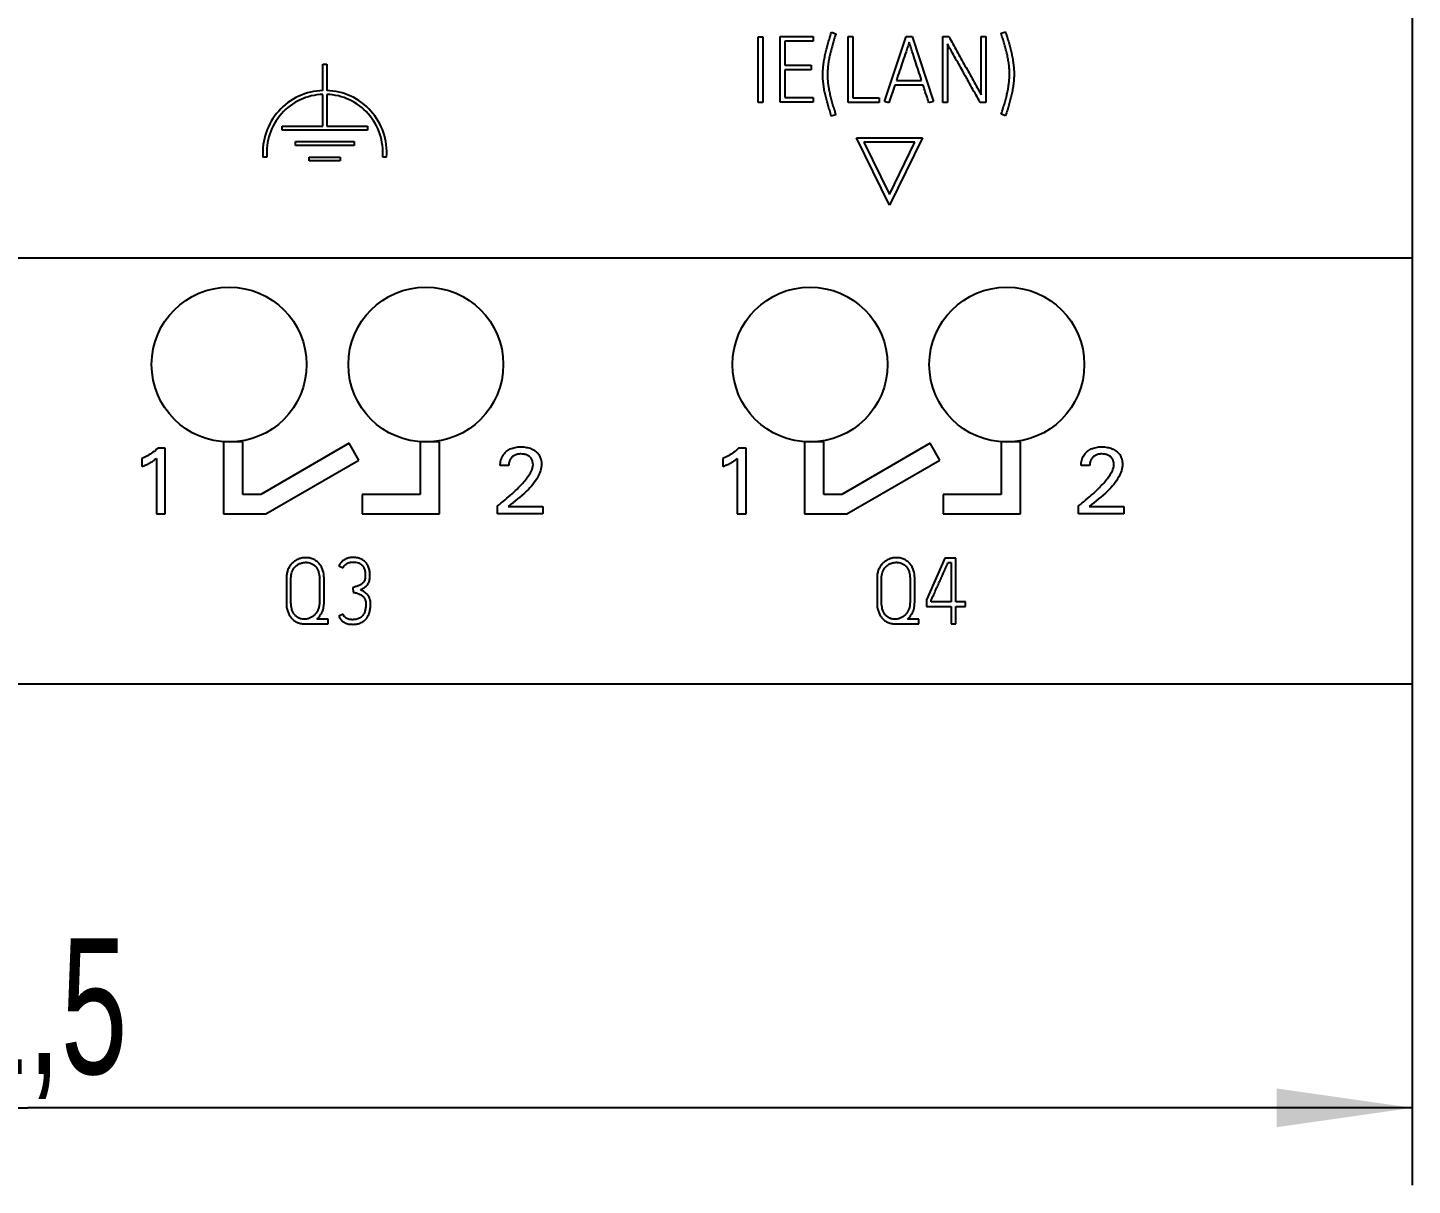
# Model space of a CAD drawing. Extents: x 0 to 420, y 0 to 297.
# Drawn here: x 121.98 to 157.73, y 133.16 to 163.05 of the extents above; entities that cross this region are included whole.
import ezdxf

# ---------------------------------------------------------------- set-up
doc = ezdxf.new("R2010")
doc.units = 0
doc.header["$LTSCALE"] = 23.1
for name, color, linetype in [('10000_FRONT', 7, 'CONTINUOUS'), ('10100_DIM_FRONT', 7, 'CONTINUOUS'), ('10500_FRONT_LABELING', 7, 'CONTINUOUS')]:
    doc.layers.add(name, color=color, linetype=linetype)
doc.styles.get("Standard").update_dxf_attribs({"font": 'txt', "width": 0.8})
doc.dimstyles.new('DIMSTYLE_1', dxfattribs={"dimtxt": 3.5, "dimasz": 3.5, "dimexe": 0.18, "dimexo": 0.0625, "dimgap": 0.09, "dimtad": 1, "dimtxsty": 'STANDARD', "dimcen": 0.09, "dimazin": 3, "dimtp": 0.05, "dimtm": 0.05, "dimtfac": 1, "dimtofl": 0, "dimtmove": 0, "dimatfit": 3, "dimtolj": 1})

# ---------------------------------------------------------------- blocks, each defined once
blk = doc.blocks.new('*D0')
at = {"layer": '10100_DIM_FRONT', "linetype": 'CONTINUOUS'}
for p, q in [((86.234459, 191.103546), (86.234459, 133.159676)), ((157.734459, 151.590953), (157.734459, 133.159676)), ((86.234459, 135.159676), (121.984459, 135.159676)), ((157.734459, 135.159676), (121.984459, 135.159676))]:
    blk.add_line(p, q, dxfattribs=at)
for points in [[(89.734459, 135.659676), (86.234459, 135.159676), (89.734459, 134.659676)], [(154.234459, 134.659676), (157.734459, 135.159676), (154.234459, 135.659676)]]:
    blk.add_solid(points, dxfattribs=at)
at = {"layer": '10100_DIM_FRONT', "linetype": 'CONTINUOUS', "width": 0.660714}
blk.add_text('71,5', height=3.5, dxfattribs=at).set_placement((118.540643, 136.034676))

msp = doc.modelspace()

# ---------------------------------------------------------------- linework, layer by layer
at = {"layer": '10000_FRONT', "color": 7, "linetype": 'CONTINUOUS'}
for p, q in [((157.734, 236.105), (157.734, 146.105)), ((129.605, 161.424), (129.605, 162.105)), ((129.605, 162.105), (129.705, 162.105)), ((129.705, 162.105), (129.705, 161.424)), ((129.605, 160.505), (129.605, 161.324)), ((129.705, 161.324), (129.705, 160.505)), ((128.555, 160.405), (128.555, 160.505)), ((128.555, 160.505), (129.605, 160.505)), ((130.755, 160.405), (128.555, 160.405)), ((129.705, 160.505), (130.755, 160.505)), ((130.755, 160.505), (130.755, 160.405)), ((144.234, 158.462), (143.384, 160.205)), ((143.384, 160.205), (145.084, 160.205)), ((145.084, 160.205), (144.234, 158.462)), ((128.895, 160.005), (128.895, 160.105)), ((128.895, 160.105), (130.415, 160.105)), ((130.415, 160.005), (128.895, 160.005)), ((130.415, 160.105), (130.415, 160.005)), ((143.576, 160.087), (144.234, 158.736)), ((144.893, 160.087), (143.576, 160.087)), ((144.234, 158.736), (144.893, 160.087)), ((128.16, 159.705), (128.059, 159.705)), ((129.255, 159.605), (129.255, 159.705)), ((129.255, 159.705), (130.055, 159.705)), ((130.055, 159.605), (129.255, 159.605)), ((130.055, 159.705), (130.055, 159.605)), ((131.25, 159.705), (131.15, 159.705)), ((86.234, 157.105), (157.734, 157.105)), ((127.041, 152.351), (127.041, 150.498)), ((127.538, 152.351), (127.041, 152.351)), ((127.538, 150.999), (127.538, 152.351)), ((130.288, 152.316), (128.004, 150.999)), ((130.538, 151.883), (130.288, 152.316)), ((132.119, 152.358), (132.119, 150.998)), ((132.619, 152.358), (132.119, 152.358)), ((132.619, 150.498), (132.619, 152.358)), ((142.04, 152.351), (142.04, 150.498)), ((142.537, 152.351), (142.04, 152.351)), ((142.537, 150.999), (142.537, 152.351)), ((145.287, 152.316), (143.003, 150.999)), ((145.537, 151.883), (145.287, 152.316)), ((147.118, 152.358), (147.118, 150.998)), ((147.618, 152.358), (147.118, 152.358)), ((147.618, 150.498), (147.618, 152.358)), ((128.136, 150.498), (130.538, 151.883)), ((143.135, 150.498), (145.537, 151.883)), ((128.004, 150.999), (127.538, 150.999)), ((130.619, 150.998), (130.619, 150.498)), ((132.119, 150.998), (130.619, 150.998)), ((143.003, 150.999), (142.537, 150.999)), ((145.618, 150.998), (145.618, 150.498)), ((147.118, 150.998), (145.618, 150.998)), ((127.041, 150.498), (128.136, 150.498)), ((130.619, 150.498), (132.619, 150.498)), ((142.04, 150.498), (143.135, 150.498)), ((145.618, 150.498), (147.618, 150.498)), ((86.234, 146.105), (157.734, 146.105))]:
    msp.add_line(p, q, dxfattribs=at)
for centre in [(127.185, 154.349), (132.265, 154.349), (142.184, 154.349), (147.264, 154.349)]:
    msp.add_circle(centre, 2, dxfattribs=at)
for radius, start, end in [(1.6, 91.7908, 184.3012), (1.5, 91.9102, 184.5886), (1.6, 355.6988, 88.2092), (1.5, 355.4114, 88.0898)]:
    msp.add_arc((129.655, 159.825), radius, start, end, dxfattribs=at)
at = {"layer": '10500_FRONT_LABELING', "color": 7, "linetype": 'CONTINUOUS'}
for p, q in [((140.849, 161.119), (140.849, 162.814)), ((140.849, 162.814), (140.968, 162.814)), ((140.968, 162.814), (140.968, 161.119)), ((141.412, 161.123), (141.412, 162.819)), ((141.412, 162.819), (142.261, 162.819)), ((141.531, 162.698), (141.531, 162.076)), ((142.261, 162.698), (141.531, 162.698)), ((142.261, 162.819), (142.261, 162.698)), ((142.734, 162.918), (142.737, 162.927)), ((142.737, 162.927), (142.853, 162.892)), ((142.853, 162.892), (142.848, 162.882)), ((143.172, 161.119), (143.172, 162.816)), ((143.172, 162.816), (143.292, 162.816)), ((143.292, 162.816), (143.292, 161.239)), ((144.104, 161.144), (144.669, 162.821)), ((144.669, 162.821), (144.82, 162.821)), ((144.82, 162.821), (145.371, 161.144)), ((145.615, 161.119), (145.615, 162.819)), ((145.615, 162.819), (145.768, 162.819)), ((146.603, 161.314), (146.603, 162.819)), ((146.603, 162.819), (146.724, 162.819)), ((146.724, 162.819), (146.724, 161.119)), ((147.116, 162.903), (147.232, 162.939)), ((147.119, 162.894), (147.116, 162.903)), ((147.232, 162.939), (147.235, 162.929)), ((145.733, 162.628), (145.733, 161.119)), ((141.531, 162.076), (142.216, 162.076)), ((141.531, 161.958), (141.531, 161.241)), ((142.216, 161.958), (141.531, 161.958)), ((142.216, 162.076), (142.216, 161.958)), ((144.413, 161.687), (145.064, 161.687)), ((141.531, 161.241), (142.261, 161.241)), ((142.261, 161.241), (142.261, 161.123)), ((143.292, 161.239), (143.969, 161.239)), ((143.969, 161.239), (143.969, 161.119)), ((144.373, 161.567), (144.217, 161.107)), ((145.104, 161.567), (144.373, 161.567)), ((140.968, 161.119), (140.849, 161.119)), ((142.261, 161.123), (141.412, 161.123)), ((143.969, 161.119), (143.172, 161.119)), ((144.217, 161.107), (144.104, 161.144)), ((145.371, 161.144), (145.255, 161.107)), ((145.733, 161.119), (145.615, 161.119)), ((146.724, 161.119), (146.575, 161.119)), ((142.734, 160.763), (142.732, 160.774)), ((142.848, 160.8), (142.734, 160.763)), ((142.845, 160.81), (142.848, 160.8)), ((147.119, 160.812), (147.135, 160.857)), ((147.235, 160.774), (147.119, 160.812)), ((147.237, 160.786), (147.235, 160.774)), ((125.535, 152.189), (125.342, 152.189)), ((125.535, 150.499), (125.535, 152.189)), ((140.534, 152.189), (140.341, 152.189)), ((140.534, 150.499), (140.534, 152.189)), ((124.935, 151.928), (124.935, 151.716)), ((125.307, 151.927), (125.307, 150.499)), ((134.405, 151.74), (134.185, 151.74)), ((139.934, 151.928), (139.934, 151.716)), ((140.306, 151.927), (140.306, 150.499)), ((149.404, 151.74), (149.184, 151.74)), ((134.115, 150.499), (134.115, 150.703)), ((134.392, 150.684), (135.287, 150.684)), ((135.287, 150.684), (135.287, 150.499)), ((149.114, 150.499), (149.114, 150.703)), ((149.391, 150.684), (150.286, 150.684)), ((150.286, 150.684), (150.286, 150.499)), ((125.307, 150.499), (125.535, 150.499)), ((135.287, 150.499), (134.115, 150.499)), ((140.306, 150.499), (140.534, 150.499)), ((150.286, 150.499), (149.114, 150.499)), ((130.018, 149.156), (130.126, 149.102)), ((145.666, 149.355), (145.19, 148.279)), ((145.947, 149.355), (145.666, 149.355)), ((145.744, 149.237), (145.827, 149.237)), ((145.827, 149.237), (145.827, 148.223)), ((145.947, 148.223), (145.947, 149.355)), ((128.664, 148.841), (128.664, 148.197)), ((128.782, 148.197), (128.782, 148.841)), ((129.516, 148.841), (129.516, 148.211)), ((129.636, 148.211), (129.636, 148.841)), ((143.914, 148.841), (143.914, 148.197)), ((144.032, 148.197), (144.032, 148.841)), ((144.766, 148.841), (144.766, 148.211)), ((144.886, 148.211), (144.886, 148.841)), ((130.379, 148.591), (130.386, 148.473)), ((145.19, 148.279), (145.19, 148.105)), ((145.19, 148.105), (145.827, 148.105)), ((145.308, 148.223), (145.308, 148.253)), ((145.827, 148.223), (145.308, 148.223)), ((145.827, 148.105), (145.827, 147.655)), ((146.197, 148.223), (145.947, 148.223)), ((145.947, 147.655), (145.947, 148.105)), ((145.947, 148.105), (146.197, 148.105)), ((146.197, 148.105), (146.197, 148.223)), ((129.127, 147.655), (129.74, 147.655)), ((129.74, 147.775), (129.447, 147.775)), ((129.74, 147.655), (129.74, 147.775)), ((130.126, 147.907), (130.018, 147.857)), ((144.377, 147.655), (144.99, 147.655)), ((144.99, 147.775), (144.697, 147.775)), ((144.99, 147.655), (144.99, 147.775)), ((145.827, 147.655), (145.947, 147.655))]:
    msp.add_line(p, q, dxfattribs=at)
for points, knots in [([(142.732, 160.774), (142.718, 160.818), (142.705, 160.862), (142.678, 160.949), (142.664, 160.993), (142.638, 161.081), (142.626, 161.125), (142.602, 161.213), (142.591, 161.257), (142.571, 161.347), (142.561, 161.392), (142.545, 161.482), (142.538, 161.527), (142.526, 161.617), (142.521, 161.662), (142.515, 161.753), (142.514, 161.798), (142.515, 161.889), (142.516, 161.935), (142.521, 162.003), (142.523, 162.026), (142.528, 162.072), (142.531, 162.095), (142.54, 162.163), (142.547, 162.208), (142.564, 162.298), (142.573, 162.343), (142.593, 162.433), (142.604, 162.477), (142.627, 162.566), (142.64, 162.61), (142.66, 162.676), (142.667, 162.698), (142.68, 162.742), (142.687, 162.764), (142.697, 162.797), (142.7, 162.808), (142.707, 162.83), (142.711, 162.841), (142.722, 162.873), (142.729, 162.895), (142.734, 162.918)], [0, 0, 0, 0, 0.0625, 0.0625, 0.125, 0.125, 0.1875, 0.1875, 0.25, 0.25, 0.3125, 0.3125, 0.375, 0.375, 0.4375, 0.4375, 0.5, 0.5, 0.5625, 0.5625, 0.59375, 0.59375, 0.625, 0.625, 0.6875, 0.6875, 0.75, 0.75, 0.8125, 0.8125, 0.875, 0.875, 0.90625, 0.90625, 0.9375, 0.9375, 0.953125, 0.953125, 0.96875, 0.96875, 1, 1, 1, 1]), ([(142.848, 162.882), (142.835, 162.84), (142.822, 162.798), (142.796, 162.713), (142.784, 162.671), (142.758, 162.586), (142.746, 162.543), (142.723, 162.458), (142.712, 162.415), (142.693, 162.329), (142.683, 162.285), (142.667, 162.198), (142.66, 162.155), (142.648, 162.067), (142.643, 162.024), (142.637, 161.936), (142.635, 161.892), (142.635, 161.804), (142.636, 161.76), (142.64, 161.694), (142.642, 161.672), (142.646, 161.628), (142.648, 161.606), (142.657, 161.54), (142.664, 161.496), (142.68, 161.409), (142.689, 161.365), (142.71, 161.279), (142.721, 161.236), (142.743, 161.15), (142.755, 161.107), (142.774, 161.043), (142.78, 161.022), (142.793, 160.979), (142.799, 160.958), (142.809, 160.926), (142.812, 160.916), (142.819, 160.894), (142.822, 160.884), (142.833, 160.852), (142.84, 160.831), (142.845, 160.81)], [0, 0, 0, 0, 0.0625, 0.0625, 0.125, 0.125, 0.1875, 0.1875, 0.25, 0.25, 0.3125, 0.3125, 0.375, 0.375, 0.4375, 0.4375, 0.5, 0.5, 0.5625, 0.5625, 0.59375, 0.59375, 0.625, 0.625, 0.6875, 0.6875, 0.75, 0.75, 0.8125, 0.8125, 0.875, 0.875, 0.90625, 0.90625, 0.9375, 0.9375, 0.953125, 0.953125, 0.96875, 0.96875, 1, 1, 1, 1]), ([(144.744, 162.67), (144.731, 162.629), (144.717, 162.588), (144.69, 162.506), (144.676, 162.465), (144.635, 162.342), (144.607, 162.26), (144.551, 162.097), (144.523, 162.015), (144.468, 161.851), (144.441, 161.769), (144.413, 161.687)], [0, 0, 0, 0, 0.125, 0.125, 0.25, 0.25, 0.5, 0.5, 0.75, 0.75, 1, 1, 1, 1]), ([(145.064, 161.687), (145.038, 161.769), (145.011, 161.851), (144.957, 162.015), (144.93, 162.096), (144.877, 162.26), (144.85, 162.342), (144.81, 162.465), (144.797, 162.506), (144.771, 162.588), (144.758, 162.629), (144.744, 162.67)], [0, 0, 0, 0, 0.25, 0.25, 0.5, 0.5, 0.75, 0.75, 0.875, 0.875, 1, 1, 1, 1]), ([(145.768, 162.819), (145.838, 162.693), (145.907, 162.568), (146.046, 162.317), (146.115, 162.191), (146.255, 161.941), (146.324, 161.815), (146.429, 161.627), (146.464, 161.565), (146.517, 161.471), (146.534, 161.44), (146.569, 161.377), (146.586, 161.346), (146.603, 161.314)], [0, 0, 0, 0, 0.25, 0.25, 0.5, 0.5, 0.75, 0.75, 0.875, 0.875, 0.9375, 0.9375, 1, 1, 1, 1]), ([(147.135, 160.857), (147.143, 160.877), (147.149, 160.898), (147.158, 160.93), (147.161, 160.94), (147.167, 160.961), (147.171, 160.971), (147.18, 161.002), (147.187, 161.023), (147.199, 161.065), (147.205, 161.086), (147.217, 161.128), (147.223, 161.148), (147.235, 161.19), (147.24, 161.211), (147.256, 161.275), (147.267, 161.317), (147.281, 161.381), (147.285, 161.402), (147.294, 161.445), (147.298, 161.466), (147.309, 161.53), (147.315, 161.573), (147.326, 161.659), (147.329, 161.702), (147.334, 161.788), (147.334, 161.832), (147.333, 161.918), (147.331, 161.961), (147.326, 162.027), (147.324, 162.048), (147.319, 162.092), (147.316, 162.113), (147.307, 162.178), (147.3, 162.221), (147.283, 162.306), (147.274, 162.349), (147.253, 162.434), (147.242, 162.476), (147.22, 162.56), (147.208, 162.602), (147.19, 162.665), (147.183, 162.686), (147.171, 162.728), (147.165, 162.748), (147.155, 162.78), (147.152, 162.79), (147.145, 162.811), (147.142, 162.821), (147.131, 162.852), (147.124, 162.873), (147.119, 162.894)], [0, 0, 0, 0, 0.03125, 0.03125, 0.046875, 0.046875, 0.0625, 0.0625, 0.09375, 0.09375, 0.125, 0.125, 0.15625, 0.15625, 0.1875, 0.1875, 0.25, 0.25, 0.28125, 0.28125, 0.3125, 0.3125, 0.375, 0.375, 0.4375, 0.4375, 0.5, 0.5, 0.5625, 0.5625, 0.59375, 0.59375, 0.625, 0.625, 0.6875, 0.6875, 0.75, 0.75, 0.8125, 0.8125, 0.875, 0.875, 0.90625, 0.90625, 0.9375, 0.9375, 0.953125, 0.953125, 0.96875, 0.96875, 1, 1, 1, 1]), ([(147.235, 162.929), (147.24, 162.907), (147.247, 162.885), (147.258, 162.853), (147.262, 162.842), (147.269, 162.82), (147.272, 162.809), (147.282, 162.776), (147.288, 162.754), (147.301, 162.71), (147.308, 162.688), (147.327, 162.623), (147.339, 162.578), (147.363, 162.49), (147.373, 162.445), (147.394, 162.356), (147.403, 162.311), (147.419, 162.221), (147.427, 162.176), (147.439, 162.085), (147.444, 162.04), (147.45, 161.949), (147.452, 161.904), (147.453, 161.813), (147.451, 161.768), (147.447, 161.7), (147.445, 161.677), (147.441, 161.632), (147.438, 161.609), (147.432, 161.563), (147.429, 161.54), (147.422, 161.495), (147.418, 161.472), (147.406, 161.405), (147.397, 161.36), (147.377, 161.27), (147.367, 161.226), (147.344, 161.137), (147.331, 161.093), (147.305, 161.005), (147.292, 160.961), (147.265, 160.874), (147.251, 160.83), (147.237, 160.786)], [0, 0, 0, 0, 0.03125, 0.03125, 0.046875, 0.046875, 0.0625, 0.0625, 0.09375, 0.09375, 0.125, 0.125, 0.1875, 0.1875, 0.25, 0.25, 0.3125, 0.3125, 0.375, 0.375, 0.4375, 0.4375, 0.5, 0.5, 0.5625, 0.5625, 0.59375, 0.59375, 0.625, 0.625, 0.65625, 0.65625, 0.6875, 0.6875, 0.75, 0.75, 0.8125, 0.8125, 0.875, 0.875, 0.9375, 0.9375, 1, 1, 1, 1]), ([(146.575, 161.119), (146.505, 161.244), (146.435, 161.37), (146.329, 161.559), (146.294, 161.622), (146.242, 161.716), (146.224, 161.747), (146.189, 161.81), (146.171, 161.842), (146.083, 161.998), (146.014, 162.125), (145.908, 162.313), (145.873, 162.376), (145.82, 162.47), (145.802, 162.501), (145.767, 162.564), (145.749, 162.595), (145.733, 162.628)], [0, 0, 0, 0, 0.25, 0.25, 0.375, 0.375, 0.4375, 0.4375, 0.5, 0.5, 0.75, 0.75, 0.875, 0.875, 0.9375, 0.9375, 1, 1, 1, 1]), ([(145.255, 161.107), (145.249, 161.126), (145.243, 161.145), (145.23, 161.184), (145.224, 161.203), (145.204, 161.26), (145.191, 161.298), (145.165, 161.374), (145.153, 161.413), (145.128, 161.49), (145.116, 161.528), (145.104, 161.567)], [0, 0, 0, 0, 0.125, 0.125, 0.25, 0.25, 0.5, 0.5, 0.75, 0.75, 1, 1, 1, 1]), ([(125.342, 152.189), (125.303, 152.151), (125.22, 152.081), (125.083, 151.993), (124.985, 151.947), (124.935, 151.928)], [0, 0, 0, 0, 0.335376, 0.666733, 1, 1, 1, 1]), ([(134.115, 150.703), (134.181, 150.753), (134.309, 150.854), (134.491, 151.013), (134.681, 151.194), (134.855, 151.386), (134.989, 151.58), (135.039, 151.737), (135.026, 151.846), (134.995, 151.919), (134.943, 151.975), (134.878, 152.014), (134.802, 152.037), (134.718, 152.044), (134.633, 152.036), (134.554, 152.009), (134.489, 151.963), (134.44, 151.901), (134.411, 151.825), (134.405, 151.769), (134.405, 151.74)], [0, 0, 0, 0, 0.104116, 0.205085, 0.303144, 0.433178, 0.529839, 0.598022, 0.633057, 0.664801, 0.696393, 0.726886, 0.759247, 0.795227, 0.832181, 0.865789, 0.898315, 0.930542, 0.963549, 1, 1, 1, 1]), ([(134.185, 151.74), (134.184, 151.787), (134.194, 151.88), (134.247, 152.007), (134.334, 152.105), (134.445, 152.176), (134.576, 152.217), (134.717, 152.228), (134.858, 152.217), (134.985, 152.182), (135.096, 152.119), (135.186, 152.029), (135.242, 151.908), (135.267, 151.706), (135.156, 151.398), (134.846, 151.035), (134.547, 150.815), (134.392, 150.684)], [0, 0, 0, 0, 0.047634, 0.090966, 0.134024, 0.175852, 0.219839, 0.26854, 0.316048, 0.358805, 0.398874, 0.441275, 0.482994, 0.528552, 0.640457, 0.793497, 1, 1, 1, 1]), ([(140.341, 152.189), (140.302, 152.151), (140.219, 152.081), (140.082, 151.993), (139.984, 151.947), (139.934, 151.928)], [0, 0, 0, 0, 0.335376, 0.666733, 1, 1, 1, 1]), ([(149.114, 150.703), (149.18, 150.753), (149.308, 150.854), (149.49, 151.013), (149.68, 151.194), (149.854, 151.386), (149.988, 151.58), (150.038, 151.737), (150.025, 151.846), (149.994, 151.919), (149.942, 151.975), (149.877, 152.014), (149.801, 152.037), (149.717, 152.044), (149.631, 152.036), (149.553, 152.009), (149.488, 151.963), (149.439, 151.901), (149.41, 151.825), (149.404, 151.769), (149.404, 151.74)], [0, 0, 0, 0, 0.104116, 0.205085, 0.303144, 0.433178, 0.529839, 0.598022, 0.633057, 0.664801, 0.696393, 0.726886, 0.759247, 0.795227, 0.832181, 0.865789, 0.898315, 0.930542, 0.963549, 1, 1, 1, 1]), ([(149.184, 151.74), (149.183, 151.787), (149.193, 151.88), (149.246, 152.007), (149.333, 152.105), (149.444, 152.176), (149.575, 152.217), (149.716, 152.228), (149.856, 152.217), (149.984, 152.182), (150.095, 152.119), (150.185, 152.029), (150.241, 151.908), (150.266, 151.706), (150.155, 151.398), (149.845, 151.035), (149.546, 150.815), (149.391, 150.684)], [0, 0, 0, 0, 0.047634, 0.090966, 0.134024, 0.175852, 0.219839, 0.26854, 0.316048, 0.358805, 0.398874, 0.441275, 0.482994, 0.528552, 0.640457, 0.793497, 1, 1, 1, 1]), ([(124.935, 151.716), (124.97, 151.73), (125.036, 151.757), (125.126, 151.801), (125.191, 151.84), (125.238, 151.872), (125.272, 151.898), (125.295, 151.917), (125.307, 151.927)], [0, 0, 0, 0, 0.263331, 0.496838, 0.701719, 0.791454, 0.890837, 1, 1, 1, 1]), ([(139.934, 151.716), (139.969, 151.73), (140.035, 151.757), (140.125, 151.801), (140.19, 151.84), (140.237, 151.872), (140.271, 151.898), (140.294, 151.917), (140.306, 151.927)], [0, 0, 0, 0, 0.263331, 0.496838, 0.701719, 0.791454, 0.890837, 1, 1, 1, 1]), ([(129.636, 148.841), (129.636, 148.907), (129.627, 148.972), (129.602, 149.052), (129.596, 149.067), (129.583, 149.098), (129.576, 149.113), (129.56, 149.142), (129.551, 149.156), (129.537, 149.177), (129.532, 149.183), (129.522, 149.197), (129.517, 149.203), (129.489, 149.235), (129.465, 149.257), (129.425, 149.287), (129.411, 149.296), (129.382, 149.313), (129.367, 149.32), (129.321, 149.34), (129.289, 149.35), (129.24, 149.359), (129.223, 149.361), (129.19, 149.364), (129.173, 149.364), (129.139, 149.363), (129.123, 149.362), (129.089, 149.358), (129.073, 149.355), (129.024, 149.344), (128.992, 149.334), (128.954, 149.317), (128.946, 149.313), (128.931, 149.306), (128.924, 149.302), (128.902, 149.289), (128.888, 149.28), (128.861, 149.261), (128.848, 149.251), (128.829, 149.235), (128.823, 149.229), (128.811, 149.217), (128.805, 149.211), (128.776, 149.181), (128.757, 149.154), (128.731, 149.112), (128.723, 149.097), (128.708, 149.067), (128.702, 149.052), (128.691, 149.021), (128.686, 149.005), (128.678, 148.973), (128.674, 148.957), (128.669, 148.924), (128.667, 148.907), (128.665, 148.874), (128.664, 148.857), (128.664, 148.841)], [0, 0, 0, 0, 0.125, 0.125, 0.15625, 0.15625, 0.1875, 0.1875, 0.21875, 0.21875, 0.234375, 0.234375, 0.25, 0.25, 0.3125, 0.3125, 0.34375, 0.34375, 0.375, 0.375, 0.4375, 0.4375, 0.46875, 0.46875, 0.5, 0.5, 0.53125, 0.53125, 0.5625, 0.5625, 0.625, 0.625, 0.640625, 0.640625, 0.65625, 0.65625, 0.6875, 0.6875, 0.71875, 0.71875, 0.734375, 0.734375, 0.75, 0.75, 0.8125, 0.8125, 0.84375, 0.84375, 0.875, 0.875, 0.90625, 0.90625, 0.9375, 0.9375, 0.96875, 0.96875, 1, 1, 1, 1]), ([(128.782, 148.841), (128.782, 148.866), (128.784, 148.891), (128.791, 148.941), (128.797, 148.966), (128.81, 149.002), (128.815, 149.014), (128.825, 149.037), (128.831, 149.048), (128.844, 149.07), (128.851, 149.081), (128.866, 149.101), (128.874, 149.111), (128.9, 149.14), (128.919, 149.157), (128.95, 149.179), (128.96, 149.186), (128.983, 149.199), (128.994, 149.204), (129.029, 149.22), (129.053, 149.228), (129.091, 149.236), (129.104, 149.239), (129.129, 149.242), (129.142, 149.243), (129.167, 149.244), (129.18, 149.244), (129.205, 149.242), (129.218, 149.241), (129.256, 149.234), (129.281, 149.227), (129.316, 149.212), (129.327, 149.206), (129.349, 149.193), (129.36, 149.186), (129.38, 149.171), (129.39, 149.163), (129.408, 149.145), (129.417, 149.136), (129.442, 149.106), (129.455, 149.084), (129.473, 149.05), (129.478, 149.039), (129.487, 149.015), (129.492, 149.003), (129.502, 148.967), (129.507, 148.942), (129.514, 148.892), (129.516, 148.866), (129.516, 148.841)], [0, 0, 0, 0, 0.0625, 0.0625, 0.125, 0.125, 0.15625, 0.15625, 0.1875, 0.1875, 0.21875, 0.21875, 0.25, 0.25, 0.3125, 0.3125, 0.34375, 0.34375, 0.375, 0.375, 0.4375, 0.4375, 0.46875, 0.46875, 0.5, 0.5, 0.53125, 0.53125, 0.5625, 0.5625, 0.625, 0.625, 0.65625, 0.65625, 0.6875, 0.6875, 0.71875, 0.71875, 0.75, 0.75, 0.8125, 0.8125, 0.84375, 0.84375, 0.875, 0.875, 0.9375, 0.9375, 1, 1, 1, 1]), ([(130.581, 148.536), (130.597, 148.544), (130.612, 148.552), (130.641, 148.569), (130.656, 148.578), (130.677, 148.592), (130.684, 148.597), (130.697, 148.607), (130.704, 148.612), (130.717, 148.624), (130.723, 148.63), (130.735, 148.642), (130.741, 148.648), (130.758, 148.668), (130.768, 148.682), (130.781, 148.704), (130.785, 148.711), (130.792, 148.727), (130.796, 148.735), (130.805, 148.759), (130.81, 148.775), (130.817, 148.809), (130.819, 148.826), (130.822, 148.86), (130.822, 148.877), (130.822, 148.911), (130.821, 148.928), (130.818, 148.979), (130.813, 149.013), (130.802, 149.063), (130.798, 149.08), (130.788, 149.112), (130.782, 149.128), (130.768, 149.16), (130.76, 149.175), (130.746, 149.197), (130.742, 149.204), (130.732, 149.218), (130.727, 149.225), (130.711, 149.245), (130.699, 149.257), (130.68, 149.275), (130.674, 149.28), (130.66, 149.291), (130.653, 149.296), (130.617, 149.321), (130.586, 149.335), (130.545, 149.349), (130.537, 149.351), (130.52, 149.355), (130.495, 149.361), (130.452, 149.367), (130.418, 149.368), (130.383, 149.369), (130.366, 149.368), (130.315, 149.365), (130.281, 149.359), (130.24, 149.347), (130.232, 149.345), (130.215, 149.339), (130.207, 149.336), (130.183, 149.325), (130.153, 149.309), (130.125, 149.289), (130.105, 149.273), (130.098, 149.267), (130.086, 149.255), (130.08, 149.249), (130.062, 149.23), (130.052, 149.216), (130.038, 149.195), (130.033, 149.187), (130.025, 149.172), (130.021, 149.164), (130.018, 149.156)], [0, 0, 0, 0, 0.03125, 0.03125, 0.0625, 0.0625, 0.078125, 0.078125, 0.09375, 0.09375, 0.109375, 0.109375, 0.125, 0.125, 0.15625, 0.15625, 0.171875, 0.171875, 0.1875, 0.1875, 0.21875, 0.21875, 0.25, 0.25, 0.28125, 0.28125, 0.3125, 0.3125, 0.375, 0.375, 0.40625, 0.40625, 0.4375, 0.4375, 0.46875, 0.46875, 0.484375, 0.484375, 0.5, 0.5, 0.53125, 0.53125, 0.546875, 0.546875, 0.5625, 0.5625, 0.625, 0.625, 0.640625, 0.640625, 0.65625, 0.6875, 0.71875, 0.71875, 0.75, 0.75, 0.8125, 0.8125, 0.828125, 0.828125, 0.84375, 0.84375, 0.875, 0.90625, 0.90625, 0.921875, 0.921875, 0.9375, 0.9375, 0.96875, 0.96875, 0.984375, 0.984375, 1, 1, 1, 1]), ([(130.126, 149.102), (130.133, 149.115), (130.14, 149.127), (130.155, 149.15), (130.164, 149.161), (130.183, 149.181), (130.194, 149.19), (130.217, 149.207), (130.229, 149.214), (130.254, 149.226), (130.268, 149.231), (130.295, 149.24), (130.309, 149.243), (130.336, 149.247), (130.35, 149.249), (130.379, 149.251), (130.393, 149.251), (130.435, 149.25), (130.463, 149.247), (130.497, 149.239), (130.504, 149.237), (130.518, 149.233), (130.525, 149.23), (130.544, 149.222), (130.557, 149.216), (130.575, 149.204), (130.58, 149.2), (130.592, 149.191), (130.597, 149.187), (130.612, 149.172), (130.622, 149.162), (130.635, 149.145), (130.639, 149.139), (130.647, 149.128), (130.658, 149.11), (130.667, 149.091), (130.677, 149.065), (130.682, 149.051), (130.689, 149.024), (130.692, 149.011), (130.699, 148.969), (130.701, 148.941), (130.702, 148.899), (130.702, 148.885), (130.701, 148.857), (130.7, 148.843), (130.695, 148.816), (130.691, 148.802), (130.682, 148.776), (130.675, 148.763), (130.664, 148.745), (130.66, 148.739), (130.652, 148.728), (130.647, 148.723), (130.633, 148.707), (130.623, 148.697), (130.601, 148.679), (130.589, 148.671), (130.565, 148.657), (130.553, 148.65), (130.527, 148.638), (130.514, 148.633), (130.487, 148.624), (130.474, 148.62), (130.433, 148.607), (130.406, 148.598), (130.379, 148.591)], [0, 0, 0, 0, 0.03125, 0.03125, 0.0625, 0.0625, 0.09375, 0.09375, 0.125, 0.125, 0.15625, 0.15625, 0.1875, 0.1875, 0.21875, 0.21875, 0.25, 0.25, 0.3125, 0.3125, 0.328125, 0.328125, 0.34375, 0.34375, 0.375, 0.375, 0.390625, 0.390625, 0.40625, 0.40625, 0.4375, 0.4375, 0.453125, 0.453125, 0.46875, 0.5, 0.5, 0.53125, 0.53125, 0.5625, 0.5625, 0.625, 0.625, 0.65625, 0.65625, 0.6875, 0.6875, 0.71875, 0.71875, 0.75, 0.75, 0.765625, 0.765625, 0.78125, 0.78125, 0.8125, 0.8125, 0.84375, 0.84375, 0.875, 0.875, 0.90625, 0.90625, 0.9375, 0.9375, 1, 1, 1, 1]), ([(144.886, 148.841), (144.886, 148.907), (144.877, 148.972), (144.852, 149.052), (144.846, 149.067), (144.833, 149.098), (144.826, 149.113), (144.81, 149.142), (144.801, 149.156), (144.787, 149.177), (144.782, 149.183), (144.772, 149.197), (144.767, 149.203), (144.739, 149.235), (144.715, 149.257), (144.675, 149.287), (144.661, 149.296), (144.632, 149.313), (144.617, 149.32), (144.571, 149.34), (144.539, 149.35), (144.49, 149.359), (144.473, 149.361), (144.44, 149.364), (144.423, 149.364), (144.389, 149.363), (144.373, 149.362), (144.339, 149.358), (144.323, 149.355), (144.274, 149.344), (144.242, 149.334), (144.204, 149.317), (144.196, 149.313), (144.181, 149.306), (144.174, 149.302), (144.152, 149.289), (144.138, 149.28), (144.111, 149.261), (144.098, 149.251), (144.079, 149.235), (144.073, 149.229), (144.061, 149.217), (144.055, 149.211), (144.026, 149.181), (144.007, 149.154), (143.981, 149.112), (143.973, 149.097), (143.958, 149.067), (143.952, 149.052), (143.941, 149.021), (143.936, 149.005), (143.928, 148.973), (143.924, 148.957), (143.919, 148.924), (143.917, 148.907), (143.915, 148.874), (143.914, 148.857), (143.914, 148.841)], [0, 0, 0, 0, 0.125, 0.125, 0.15625, 0.15625, 0.1875, 0.1875, 0.21875, 0.21875, 0.234375, 0.234375, 0.25, 0.25, 0.3125, 0.3125, 0.34375, 0.34375, 0.375, 0.375, 0.4375, 0.4375, 0.46875, 0.46875, 0.5, 0.5, 0.53125, 0.53125, 0.5625, 0.5625, 0.625, 0.625, 0.640625, 0.640625, 0.65625, 0.65625, 0.6875, 0.6875, 0.71875, 0.71875, 0.734375, 0.734375, 0.75, 0.75, 0.8125, 0.8125, 0.84375, 0.84375, 0.875, 0.875, 0.90625, 0.90625, 0.9375, 0.9375, 0.96875, 0.96875, 1, 1, 1, 1]), ([(144.032, 148.841), (144.032, 148.866), (144.034, 148.891), (144.041, 148.941), (144.047, 148.966), (144.06, 149.002), (144.065, 149.014), (144.075, 149.037), (144.081, 149.048), (144.094, 149.07), (144.101, 149.081), (144.116, 149.101), (144.124, 149.111), (144.15, 149.14), (144.169, 149.157), (144.2, 149.179), (144.21, 149.186), (144.233, 149.199), (144.244, 149.204), (144.279, 149.22), (144.303, 149.228), (144.341, 149.236), (144.354, 149.239), (144.379, 149.242), (144.392, 149.243), (144.417, 149.244), (144.43, 149.244), (144.455, 149.242), (144.468, 149.241), (144.506, 149.234), (144.531, 149.227), (144.566, 149.212), (144.577, 149.206), (144.599, 149.193), (144.61, 149.186), (144.63, 149.171), (144.64, 149.163), (144.658, 149.145), (144.667, 149.136), (144.692, 149.106), (144.705, 149.084), (144.723, 149.05), (144.728, 149.039), (144.737, 149.015), (144.742, 149.003), (144.752, 148.967), (144.757, 148.942), (144.764, 148.892), (144.766, 148.866), (144.766, 148.841)], [0, 0, 0, 0, 0.0625, 0.0625, 0.125, 0.125, 0.15625, 0.15625, 0.1875, 0.1875, 0.21875, 0.21875, 0.25, 0.25, 0.3125, 0.3125, 0.34375, 0.34375, 0.375, 0.375, 0.4375, 0.4375, 0.46875, 0.46875, 0.5, 0.5, 0.53125, 0.53125, 0.5625, 0.5625, 0.625, 0.625, 0.65625, 0.65625, 0.6875, 0.6875, 0.71875, 0.71875, 0.75, 0.75, 0.8125, 0.8125, 0.84375, 0.84375, 0.875, 0.875, 0.9375, 0.9375, 1, 1, 1, 1]), ([(145.308, 148.253), (145.313, 148.264), (145.317, 148.274), (145.327, 148.294), (145.331, 148.304), (145.345, 148.335), (145.354, 148.356), (145.382, 148.417), (145.4, 148.458), (145.436, 148.54), (145.454, 148.581), (145.491, 148.663), (145.509, 148.704), (145.546, 148.785), (145.564, 148.826), (145.6, 148.908), (145.618, 148.949), (145.654, 149.031), (145.672, 149.072), (145.699, 149.134), (145.708, 149.155), (145.726, 149.196), (145.735, 149.216), (145.744, 149.237)], [0, 0, 0, 0, 0.03125, 0.03125, 0.0625, 0.0625, 0.125, 0.125, 0.25, 0.25, 0.375, 0.375, 0.5, 0.5, 0.625, 0.625, 0.75, 0.75, 0.875, 0.875, 0.9375, 0.9375, 1, 1, 1, 1]), ([(130.018, 147.857), (130.025, 147.841), (130.033, 147.825), (130.051, 147.794), (130.06, 147.779), (130.077, 147.758), (130.083, 147.752), (130.095, 147.739), (130.102, 147.733), (130.122, 147.715), (130.137, 147.705), (130.16, 147.691), (130.168, 147.687), (130.184, 147.679), (130.192, 147.676), (130.217, 147.665), (130.234, 147.66), (130.269, 147.651), (130.286, 147.648), (130.313, 147.645), (130.322, 147.645), (130.34, 147.643), (130.349, 147.643), (130.394, 147.642), (130.43, 147.644), (130.482, 147.652), (130.5, 147.655), (130.526, 147.662), (130.535, 147.664), (130.552, 147.67), (130.561, 147.673), (130.586, 147.682), (130.602, 147.69), (130.626, 147.703), (130.633, 147.708), (130.648, 147.718), (130.656, 147.723), (130.691, 147.751), (130.716, 147.776), (130.743, 147.813), (130.748, 147.82), (130.758, 147.835), (130.771, 147.858), (130.783, 147.883), (130.796, 147.916), (130.802, 147.933), (130.812, 147.967), (130.817, 147.985), (130.827, 148.037), (130.832, 148.072), (130.835, 148.126), (130.836, 148.144), (130.836, 148.179), (130.836, 148.197), (130.833, 148.233), (130.83, 148.251), (130.825, 148.277), (130.822, 148.286), (130.817, 148.303), (130.814, 148.311), (130.805, 148.336), (130.797, 148.353), (130.784, 148.376), (130.779, 148.383), (130.768, 148.398), (130.763, 148.405), (130.745, 148.426), (130.733, 148.438), (130.705, 148.461), (130.69, 148.472), (130.66, 148.492), (130.645, 148.501), (130.613, 148.519), (130.597, 148.528), (130.581, 148.536)], [0, 0, 0, 0, 0.03125, 0.03125, 0.0625, 0.0625, 0.078125, 0.078125, 0.09375, 0.09375, 0.125, 0.125, 0.140625, 0.140625, 0.15625, 0.15625, 0.1875, 0.1875, 0.21875, 0.21875, 0.234375, 0.234375, 0.25, 0.25, 0.3125, 0.3125, 0.34375, 0.34375, 0.359375, 0.359375, 0.375, 0.375, 0.40625, 0.40625, 0.421875, 0.421875, 0.4375, 0.4375, 0.5, 0.5, 0.515625, 0.515625, 0.53125, 0.5625, 0.5625, 0.59375, 0.59375, 0.625, 0.625, 0.6875, 0.6875, 0.71875, 0.71875, 0.75, 0.75, 0.78125, 0.78125, 0.796875, 0.796875, 0.8125, 0.8125, 0.84375, 0.84375, 0.859375, 0.859375, 0.875, 0.875, 0.90625, 0.90625, 0.9375, 0.9375, 0.96875, 0.96875, 1, 1, 1, 1]), ([(130.386, 148.473), (130.415, 148.468), (130.443, 148.461), (130.499, 148.445), (130.527, 148.436), (130.566, 148.416), (130.579, 148.409), (130.604, 148.393), (130.616, 148.385), (130.638, 148.366), (130.648, 148.355), (130.667, 148.332), (130.676, 148.32), (130.687, 148.301), (130.69, 148.295), (130.696, 148.282), (130.699, 148.275), (130.707, 148.254), (130.71, 148.24), (130.714, 148.211), (130.715, 148.196), (130.716, 148.167), (130.716, 148.152), (130.714, 148.108), (130.711, 148.079), (130.703, 148.036), (130.7, 148.022), (130.694, 147.994), (130.69, 147.979), (130.675, 147.937), (130.663, 147.911), (130.639, 147.874), (130.629, 147.862), (130.609, 147.841), (130.598, 147.831), (130.581, 147.818), (130.575, 147.814), (130.562, 147.806), (130.555, 147.802), (130.536, 147.792), (130.522, 147.787), (130.501, 147.78), (130.494, 147.778), (130.479, 147.774), (130.458, 147.769), (130.421, 147.764), (130.392, 147.763), (130.362, 147.763), (130.347, 147.763), (130.318, 147.766), (130.303, 147.768), (130.274, 147.774), (130.26, 147.778), (130.232, 147.788), (130.219, 147.795), (130.201, 147.808), (130.195, 147.812), (130.184, 147.822), (130.179, 147.827), (130.164, 147.843), (130.155, 147.855), (130.139, 147.88), (130.132, 147.893), (130.126, 147.907)], [0, 0, 0, 0, 0.0625, 0.0625, 0.125, 0.125, 0.15625, 0.15625, 0.1875, 0.1875, 0.21875, 0.21875, 0.25, 0.25, 0.265625, 0.265625, 0.28125, 0.28125, 0.3125, 0.3125, 0.34375, 0.34375, 0.375, 0.375, 0.4375, 0.4375, 0.46875, 0.46875, 0.5, 0.5, 0.5625, 0.5625, 0.59375, 0.59375, 0.625, 0.625, 0.640625, 0.640625, 0.65625, 0.65625, 0.6875, 0.6875, 0.703125, 0.703125, 0.71875, 0.75, 0.78125, 0.78125, 0.8125, 0.8125, 0.84375, 0.84375, 0.875, 0.875, 0.90625, 0.90625, 0.921875, 0.921875, 0.9375, 0.9375, 0.96875, 0.96875, 1, 1, 1, 1]), ([(128.664, 148.197), (128.664, 148.13), (128.672, 148.065), (128.696, 147.984), (128.701, 147.969), (128.713, 147.938), (128.72, 147.922), (128.734, 147.893), (128.742, 147.878), (128.755, 147.857), (128.759, 147.85), (128.769, 147.836), (128.774, 147.829), (128.799, 147.796), (128.821, 147.771), (128.86, 147.74), (128.874, 147.73), (128.902, 147.712), (128.931, 147.696), (128.962, 147.683), (128.994, 147.672), (129.01, 147.668), (129.06, 147.658), (129.093, 147.655), (129.127, 147.655)], [0, 0, 0, 0, 0.25, 0.25, 0.3125, 0.3125, 0.375, 0.375, 0.4375, 0.4375, 0.46875, 0.46875, 0.5, 0.5, 0.625, 0.625, 0.6875, 0.6875, 0.75, 0.8125, 0.8125, 0.875, 0.875, 1, 1, 1, 1]), ([(129.516, 148.211), (129.516, 148.185), (129.514, 148.158), (129.509, 148.12), (129.506, 148.107), (129.501, 148.081), (129.497, 148.068), (129.485, 148.03), (129.475, 148.006), (129.457, 147.971), (129.45, 147.96), (129.436, 147.938), (129.428, 147.927), (129.403, 147.896), (129.385, 147.878), (129.354, 147.853), (129.344, 147.845), (129.322, 147.83), (129.31, 147.823), (129.275, 147.805), (129.25, 147.796), (129.212, 147.785), (129.199, 147.782), (129.173, 147.778), (129.16, 147.776), (129.134, 147.775), (129.12, 147.775), (129.101, 147.776), (129.094, 147.776), (129.081, 147.777), (129.074, 147.778), (129.041, 147.784), (129.01, 147.793), (128.98, 147.807), (128.968, 147.813), (128.963, 147.817), (128.945, 147.827), (128.924, 147.842), (128.904, 147.86), (128.886, 147.879), (128.877, 147.889), (128.853, 147.92), (128.839, 147.943), (128.822, 147.979), (128.817, 147.991), (128.808, 148.016), (128.804, 148.028), (128.794, 148.066), (128.79, 148.092), (128.784, 148.144), (128.782, 148.17), (128.782, 148.197)], [0, 0, 0, 0, 0.0625, 0.0625, 0.09375, 0.09375, 0.125, 0.125, 0.1875, 0.1875, 0.21875, 0.21875, 0.25, 0.25, 0.3125, 0.3125, 0.34375, 0.34375, 0.375, 0.375, 0.4375, 0.4375, 0.46875, 0.46875, 0.5, 0.5, 0.53125, 0.53125, 0.546875, 0.546875, 0.5625, 0.5625, 0.625, 0.640625, 0.640625, 0.65625, 0.65625, 0.6875, 0.71875, 0.71875, 0.75, 0.75, 0.8125, 0.8125, 0.84375, 0.84375, 0.875, 0.875, 0.9375, 0.9375, 1, 1, 1, 1]), ([(129.447, 147.775), (129.463, 147.788), (129.478, 147.802), (129.506, 147.832), (129.519, 147.848), (129.537, 147.873), (129.542, 147.881), (129.553, 147.899), (129.559, 147.907), (129.574, 147.934), (129.583, 147.952), (129.599, 147.99), (129.606, 148.009), (129.618, 148.048), (129.622, 148.068), (129.633, 148.129), (129.636, 148.17), (129.636, 148.211)], [0, 0, 0, 0, 0.125, 0.125, 0.25, 0.25, 0.3125, 0.3125, 0.375, 0.375, 0.5, 0.5, 0.625, 0.625, 0.75, 0.75, 1, 1, 1, 1]), ([(143.914, 148.197), (143.914, 148.13), (143.922, 148.065), (143.946, 147.984), (143.951, 147.969), (143.963, 147.938), (143.97, 147.922), (143.984, 147.893), (143.992, 147.878), (144.005, 147.857), (144.009, 147.85), (144.019, 147.836), (144.024, 147.829), (144.049, 147.796), (144.071, 147.771), (144.11, 147.74), (144.124, 147.73), (144.152, 147.712), (144.181, 147.696), (144.212, 147.683), (144.244, 147.672), (144.26, 147.668), (144.31, 147.658), (144.343, 147.655), (144.377, 147.655)], [0, 0, 0, 0, 0.25, 0.25, 0.3125, 0.3125, 0.375, 0.375, 0.4375, 0.4375, 0.46875, 0.46875, 0.5, 0.5, 0.625, 0.625, 0.6875, 0.6875, 0.75, 0.8125, 0.8125, 0.875, 0.875, 1, 1, 1, 1]), ([(144.766, 148.211), (144.766, 148.185), (144.764, 148.158), (144.759, 148.12), (144.756, 148.107), (144.751, 148.081), (144.747, 148.068), (144.735, 148.03), (144.725, 148.006), (144.707, 147.971), (144.7, 147.96), (144.686, 147.938), (144.678, 147.927), (144.653, 147.896), (144.635, 147.878), (144.604, 147.853), (144.594, 147.845), (144.572, 147.83), (144.56, 147.823), (144.525, 147.805), (144.5, 147.796), (144.462, 147.785), (144.449, 147.782), (144.423, 147.778), (144.41, 147.776), (144.384, 147.775), (144.37, 147.775), (144.351, 147.776), (144.344, 147.776), (144.331, 147.777), (144.324, 147.778), (144.291, 147.784), (144.26, 147.793), (144.23, 147.807), (144.218, 147.813), (144.213, 147.817), (144.195, 147.827), (144.174, 147.842), (144.154, 147.86), (144.136, 147.879), (144.127, 147.889), (144.103, 147.92), (144.089, 147.943), (144.072, 147.979), (144.067, 147.991), (144.058, 148.016), (144.054, 148.028), (144.044, 148.066), (144.04, 148.092), (144.034, 148.144), (144.032, 148.17), (144.032, 148.197)], [0, 0, 0, 0, 0.0625, 0.0625, 0.09375, 0.09375, 0.125, 0.125, 0.1875, 0.1875, 0.21875, 0.21875, 0.25, 0.25, 0.3125, 0.3125, 0.34375, 0.34375, 0.375, 0.375, 0.4375, 0.4375, 0.46875, 0.46875, 0.5, 0.5, 0.53125, 0.53125, 0.546875, 0.546875, 0.5625, 0.5625, 0.625, 0.640625, 0.640625, 0.65625, 0.65625, 0.6875, 0.71875, 0.71875, 0.75, 0.75, 0.8125, 0.8125, 0.84375, 0.84375, 0.875, 0.875, 0.9375, 0.9375, 1, 1, 1, 1]), ([(144.697, 147.775), (144.713, 147.788), (144.728, 147.802), (144.756, 147.832), (144.769, 147.848), (144.787, 147.873), (144.792, 147.881), (144.803, 147.899), (144.809, 147.907), (144.824, 147.934), (144.833, 147.952), (144.849, 147.99), (144.856, 148.009), (144.868, 148.048), (144.872, 148.068), (144.883, 148.129), (144.886, 148.17), (144.886, 148.211)], [0, 0, 0, 0, 0.125, 0.125, 0.25, 0.25, 0.3125, 0.3125, 0.375, 0.375, 0.5, 0.5, 0.625, 0.625, 0.75, 0.75, 1, 1, 1, 1])]:
    msp.add_open_spline(points, degree=3, knots=knots, dxfattribs=at)

# ---------------------------------------------------------------- dimensions: what is measured, and where the dimension line sits
at = {"layer": '10100_DIM_FRONT', "linetype": 'CONTINUOUS'}
dim = msp.add_linear_dim(base=(157.734, 135.16), p1=(86.234, 191.104), p2=(157.734, 151.591), text='71,5', dimstyle='DIMSTYLE_1', dxfattribs=at)
dim.commit()
dim.dimension.update_dxf_attribs({"geometry": '*D0', "text_midpoint": (123.166, 137.785), "dimtype": 160})

doc.saveas('drawing.dxf')
